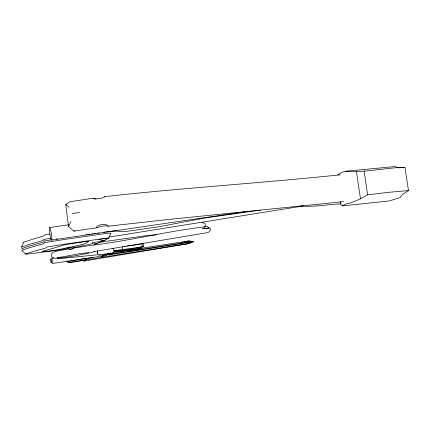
<?xml version="1.0" encoding="UTF-8"?>
<svg xmlns="http://www.w3.org/2000/svg" width="430" height="430" viewBox="0 0 430 430"><rect width="100%" height="100%" fill="white"/><g stroke="black" fill="none" stroke-linecap="round" stroke-linejoin="round"><path stroke-width="0.64" d="M343.635 201.627L164.749 219.87L108.22 226.201L107.957 225.562C104.7 223.466 99.588 224.18 96.745 226.685L96.89 227.739L73.767 231.12L68.504 226.411L65.769 204.47L70.095 201.718L93.143 198.225L96.051 199.24M340.356 174.779C261.816 183.094 182.933 187.851 104.447 196.677L104.329 197.241M110.72 231.679L110.73 231.63A7.38 0.613 -9.3 0 0 110.628 231.566M21.5 247.164L23.655 242.375M191.549 242.122L193.468 241.751L193.382 241.241L189.705 243.439L69.112 262.477L67.714 261.263L66.956 261.945L67.644 261.639L68.795 262.725L85.758 259.978L83.92 261.091L82.813 260.429M68.504 226.411L70.934 221.353M43.898 239.386L43.607 239.972A17.189 1.462 -8.8 0 1 40.63 241.203L36.588 242.337A114.203 8.955 -9.5 0 0 27.128 245.191L21.742 246.981A7.358 0.597 -8.9 0 0 21.677 247.277M44.419 242.649L44.123 243.213A17.195 1.397 -8.9 0 1 41.14 244.417L37.098 245.53A114.235 8.562 -9.5 0 0 27.622 248.336L22.231 250.088A7.358 0.57 -8.9 0 0 22.742 250.41M93.143 198.225L93.197 198.698C96.831 198.945 101.604 199.052 104.447 196.677M67.435 261.021L67.521 261.548L84.645 258.613L86.005 259.827M96.89 227.739C100.346 226.497 104.662 225.159 108.22 226.201M102.136 255.296L110.102 253.426L110.682 252.684M204.105 227.352L205.427 226.013L205.024 223.67L202.207 222.391M68.451 224.836L49.864 227.475L49.375 227.954L49.353 230.652L50.552 238.139L51.326 240.112L244.761 211.78M111.676 253.447L110.456 254.614L108.779 254.818L107.285 253.974M113.289 252.577L112.026 253.775L110.3 253.996L109.274 253.437M51.734 258.29L53.836 257.914M51.326 240.112L51.82 239.693L51.853 237.005L51.401 233.076L49.864 227.475M57.276 258.269L58.292 258.634M337.824 175.037L340.463 173.053A15.023 1.596 -8.9 0 1 345.892 171.221L395.369 166.523L398.212 167.872L404.936 167.291L408.5 190.56L402.286 194.543L400.11 197.617L389.257 200.95L342.371 205.873L340.759 204.293L340.372 201.681M110.832 233.399L108.677 238.252L102.528 241.477L98.233 242.461M69.112 262.477L68.795 262.725M84.457 258.898L99.201 256.452M342.371 205.873L345.096 204.422A15.061 1.07 -8.5 0 1 350.595 202.949L360.49 198.837L367.65 194.817L389.564 192.242L408.5 190.56M43.908 239.376L51.095 238.209M44.43 242.644L58.55 240.375A55.524 4.289 -9.1 0 1 68.203 238.919L105.318 233.571A7.38 0.602 -9.3 0 1 110.994 233.216M141.556 246.637L141.782 248.293L141.346 248.497A22.994 1.516 -7.7 0 1 119.019 251.378L114.665 251.7M200.95 218.392L199.472 219.01L159.068 226.707L124.684 231.684L114.068 230.937M73.767 231.12L74.987 230.716M105.318 238.908L106.382 238.564L101.942 238.951L98.776 239.72L99.18 239.838M57.147 257.806L80.797 253.506L88.827 252.598M94.632 251.7C81.329 254.888 67.671 257.532 54.024 258.306L51.777 256.796L51.39 254.377L53.057 252.27L56.4 251.26L69.574 248.793M93.02 243.563L76.094 247.126A4.37 0.312 -9.2 0 1 73.847 247.546M108.446 254.985L193.468 241.751L189.264 240.886L186.464 241.413M192.102 241.488L193.382 241.241L111.005 254.039M189.705 243.439L83.92 261.091M181.584 242.3L182.804 242.079M184.024 241.859L185.244 241.638M73.535 248.121L90.671 245.396C129.79 240.929 167.99 230.905 207.109 226.562L209.141 228.19M106.215 255.678L101.437 255.984M93.821 251.604L208.147 232.523L210.41 230.27L209.996 227.884L202.503 228.765L208.48 228.249M108.957 237.091L303.263 205.975M68.434 248.411L54.422 250.652A8.718 0.629 -9.1 0 1 51.165 251.12L29.632 253.829A6.88 0.5 -9 0 1 25.725 253.85L30.804 252.254A107.226 7.546 -9.5 0 1 39.7 249.696L43.484 248.68A16.023 1.22 -8.9 0 0 46.29 247.599L46.886 247.019L59.754 244.971A51.971 3.762 -9.1 0 1 68.746 243.6L103.383 238.553A6.896 0.521 -9.3 0 1 108.699 238.182M51.987 239.741L44.371 240.95L43.865 241.59A17.189 1.43 -8.9 0 1 40.882 242.81L36.846 243.934A114.219 8.756 -9.5 0 0 27.375 246.766L21.984 248.535A7.358 0.581 -8.9 0 0 22.161 248.857M56.4 239.042L57.658 238.844M112.316 252.851L132.865 249.594M134.192 249.384L135.52 249.174M136.842 248.965L138.17 248.755M139.492 248.54L189.264 240.886M100.523 256.242L101.845 256.033M105.807 255.404L107.129 255.194M49.912 234.011L44.779 234.834L44.354 235.463A16.007 1.441 -8.8 0 1 41.565 236.65L37.797 237.731A107.129 8.939 -9.4 0 0 28.939 240.472L23.886 242.197A6.875 0.591 -8.9 0 0 23.817 242.493M93.036 257.43L52.401 263.477L51.885 258.156M100.727 256.543L104.425 255.99M246.089 211.587L247.422 211.393M85.909 234.715L87.225 234.527M88.548 234.334L89.87 234.146M91.848 233.861L93.17 233.673M94.493 233.485L95.809 233.297M97.793 233.012L99.115 232.823M103.732 232.162L105.054 231.969M106.495 232.049L115.783 230.727M198.687 218.897L257.71 210.474M259.037 210.286L260.365 210.098M98.4 242.423L148.689 235.323L156.154 234.904M72.079 213.517L79.523 212.522M58.12 258.779L107.747 253.748M127.232 246.062A31.137 2.236 -7.7 0 0 142.045 243.891L143.152 243.756L143.539 246.578A31.067 2.096 -7.7 0 1 113.649 251.539M113.837 250.83A9.568 0.623 -7.7 0 1 122.631 249.502A31.143 2.128 -7.7 0 0 142.427 246.718L143.539 246.578M345.892 171.221C365.677 172.833 385.183 167.695 404.936 167.291M340.721 203.933C327.364 204.363 313.997 207.255 300.645 205.975M113.885 250.857L118.513 250.534L118.637 250.905A19.522 1.285 -7.8 0 0 141.782 248.293M110.102 253.426L108.849 253.512L108.081 252.861M66.87 261.418L67.413 261.418L67.499 261.945M67.886 248.164L67.419 248.072L74.745 246.954M92.434 242.982L92.02 242.875L95.068 242.138L99.411 241.751M112.198 248.416L113.24 248.965L114.009 250.54M98.755 255.017L100.303 255.834M65.769 204.47L69.176 207.26M84.86 258.478L86.231 259.688M22.021 250.325L25.52 254.06M97.395 250.91L97.696 253.721L97.54 250.889M364.108 171.14L367.65 194.817M356.438 171.64L360.49 198.837M142.045 243.891L142.427 246.718M122.249 246.675L122.631 249.502M125.555 246.277A31.137 2.236 -7.7 0 1 124.227 246.438M106.844 231.738A7.38 0.613 -9.3 0 1 108.398 231.576M50.864 259.134L51.213 262.768L50.864 259.134M88.58 241.735L84.35 243.901A8.256 0.613 -9.2 0 1 83.097 244.326L82.786 244.407A8.256 0.613 -9.2 0 1 80.845 244.853L59.759 249.298A9.535 0.693 -9.1 0 1 49.858 250.91L42.839 251.614A5.886 0.425 -9.1 0 1 42.188 251.566L42.07 251.464A7.842 0.57 -9.1 0 1 43.419 250.948A154.692 12.094 -8.4 0 0 61.178 245.75L61.533 245.621A8.046 0.607 -9.2 0 1 64.231 244.923L64.984 244.761A8.046 0.607 -9.2 0 1 67.494 244.294L82.775 241.999A7.305 0.554 -9.2 0 1 88.58 241.735M69.8 249.18L69.273 249.352L73.39 248.717L69.8 249.18M101.297 240.87L100.706 241.058L104.979 240.408L101.297 240.87M94.46 243.993L93.896 244.175L98.045 243.541L94.46 243.993"/></g></svg>
